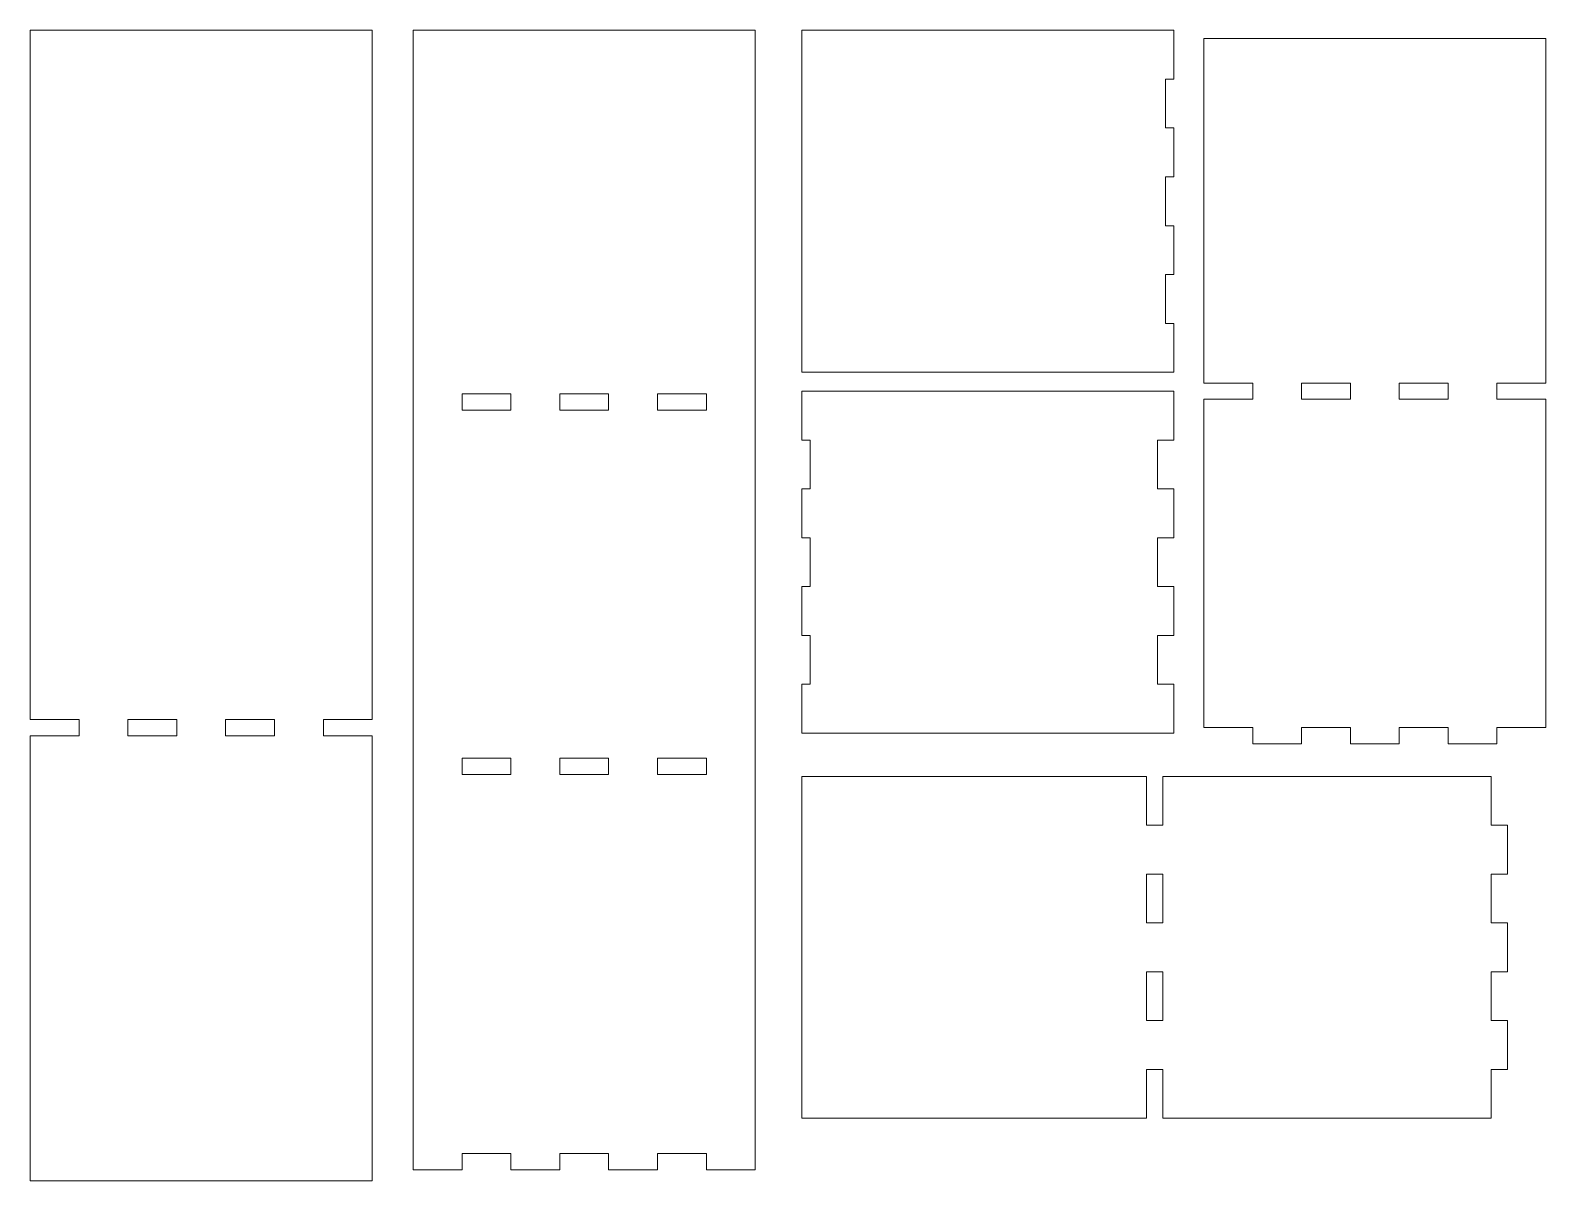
# Model space of a CAD drawing. Header units: millimetres. Extents: x 1553 to 1832, y -1214 to -1002.
import ezdxf

# ---------------------------------------------------------------- set-up
doc = ezdxf.new("R2010")
doc.units = ezdxf.units.MM
doc.header["$MEASUREMENT"] = 0
doc.layers.add('Layer 1', color=7, linetype='Continuous', lineweight=0)

msp = doc.modelspace()

# ---------------------------------------------------------------- linework, layer by layer
at = {"layer": 'Layer 1', "color": 250, "lineweight": 9}
for points in [[(1607.16, -1128.97), (1607.16, -1131.97), (1616.16, -1131.97), (1616.16, -1213.97), (1553.16, -1213.97), (1553.16, -1131.97), (1562.16, -1131.97), (1562.16, -1128.97), (1553.16, -1128.97), (1553.16, -1001.97), (1616.16, -1001.97), (1616.16, -1128.97)], [(1677.74, -1208.97), (1668.74, -1208.97), (1668.74, -1211.97), (1659.74, -1211.97), (1659.74, -1208.97), (1650.74, -1208.97), (1650.74, -1211.97), (1641.74, -1211.97), (1641.74, -1208.97), (1632.74, -1208.97), (1632.74, -1211.97), (1623.74, -1211.97), (1623.74, -1001.97), (1686.74, -1001.97), (1686.74, -1211.97), (1677.74, -1211.97)], [(1763.86, -1010.97), (1763.86, -1001.97), (1695.36, -1001.97), (1695.36, -1064.97), (1763.86, -1064.97), (1763.86, -1055.97), (1762.36, -1055.97), (1762.36, -1046.97), (1763.86, -1046.97), (1763.86, -1037.97), (1762.36, -1037.97), (1762.36, -1028.97), (1763.86, -1028.97), (1763.86, -1019.97), (1762.36, -1019.97), (1762.36, -1010.97)], [(1832.42, -1066.97), (1832.42, -1003.47), (1769.42, -1003.47), (1769.42, -1066.97), (1778.42, -1066.97), (1778.42, -1069.97), (1769.42, -1069.97), (1769.42, -1130.47), (1778.42, -1130.47), (1778.42, -1133.47), (1787.42, -1133.47), (1787.42, -1130.47), (1796.42, -1130.47), (1796.42, -1133.47), (1805.42, -1133.47), (1805.42, -1130.47), (1814.42, -1130.47), (1814.42, -1133.47), (1823.42, -1133.47), (1823.42, -1130.47), (1832.42, -1130.47), (1832.42, -1069.97), (1823.42, -1069.97), (1823.42, -1066.97)], [(1763.86, -1077.47), (1763.86, -1068.47), (1695.36, -1068.47), (1695.36, -1077.47), (1696.86, -1077.47), (1696.86, -1086.47), (1695.36, -1086.47), (1695.36, -1095.47), (1696.86, -1095.47), (1696.86, -1104.47), (1695.36, -1104.47), (1695.36, -1113.47), (1696.86, -1113.47), (1696.86, -1122.47), (1695.36, -1122.47), (1695.36, -1131.47), (1763.86, -1131.47), (1763.86, -1122.47), (1760.86, -1122.47), (1760.86, -1113.47), (1763.86, -1113.47), (1763.86, -1104.47), (1760.86, -1104.47), (1760.86, -1095.47), (1763.86, -1095.47), (1763.86, -1086.47), (1760.86, -1086.47), (1760.86, -1077.47)], [(1758.86, -1139.47), (1695.36, -1139.47), (1695.36, -1202.47), (1758.86, -1202.47), (1758.86, -1193.46), (1761.86, -1193.46), (1761.86, -1202.47), (1822.36, -1202.47), (1822.36, -1193.46), (1825.36, -1193.46), (1825.36, -1184.46), (1822.36, -1184.46), (1822.36, -1175.47), (1825.36, -1175.47), (1825.36, -1166.47), (1822.36, -1166.47), (1822.36, -1157.47), (1825.36, -1157.47), (1825.36, -1148.47), (1822.36, -1148.47), (1822.36, -1139.47), (1761.86, -1139.47), (1761.86, -1148.47), (1758.86, -1148.47)]]:
    msp.add_lwpolyline(points, close=True, dxfattribs=at)
at = {"layer": 'Layer 1', "color": 1, "lineweight": 9}
for points in [[(1641.74, -1071.94), (1641.74, -1068.94), (1632.74, -1068.94), (1632.74, -1071.94)], [(1659.74, -1071.94), (1659.74, -1068.94), (1650.74, -1068.94), (1650.74, -1071.94)], [(1677.74, -1071.94), (1677.74, -1068.94), (1668.74, -1068.94), (1668.74, -1071.94)], [(1796.42, -1069.97), (1787.42, -1069.97), (1787.42, -1066.97), (1796.42, -1066.97)], [(1814.42, -1069.97), (1805.42, -1069.97), (1805.42, -1066.97), (1814.42, -1066.97)], [(1580.16, -1131.97), (1571.16, -1131.97), (1571.16, -1128.97), (1580.16, -1128.97)], [(1598.16, -1131.97), (1589.16, -1131.97), (1589.16, -1128.97), (1598.16, -1128.97)], [(1641.74, -1139.1), (1641.74, -1136.1), (1632.74, -1136.1), (1632.74, -1139.1)], [(1659.74, -1139.1), (1659.74, -1136.1), (1650.74, -1136.1), (1650.74, -1139.1)], [(1677.74, -1139.1), (1677.74, -1136.1), (1668.74, -1136.1), (1668.74, -1139.1)], [(1761.86, -1157.47), (1761.86, -1166.47), (1758.86, -1166.47), (1758.86, -1157.47)], [(1761.86, -1175.47), (1761.86, -1184.46), (1758.86, -1184.46), (1758.86, -1175.47)]]:
    msp.add_lwpolyline(points, close=True, dxfattribs=at)

doc.saveas('drawing.dxf')
